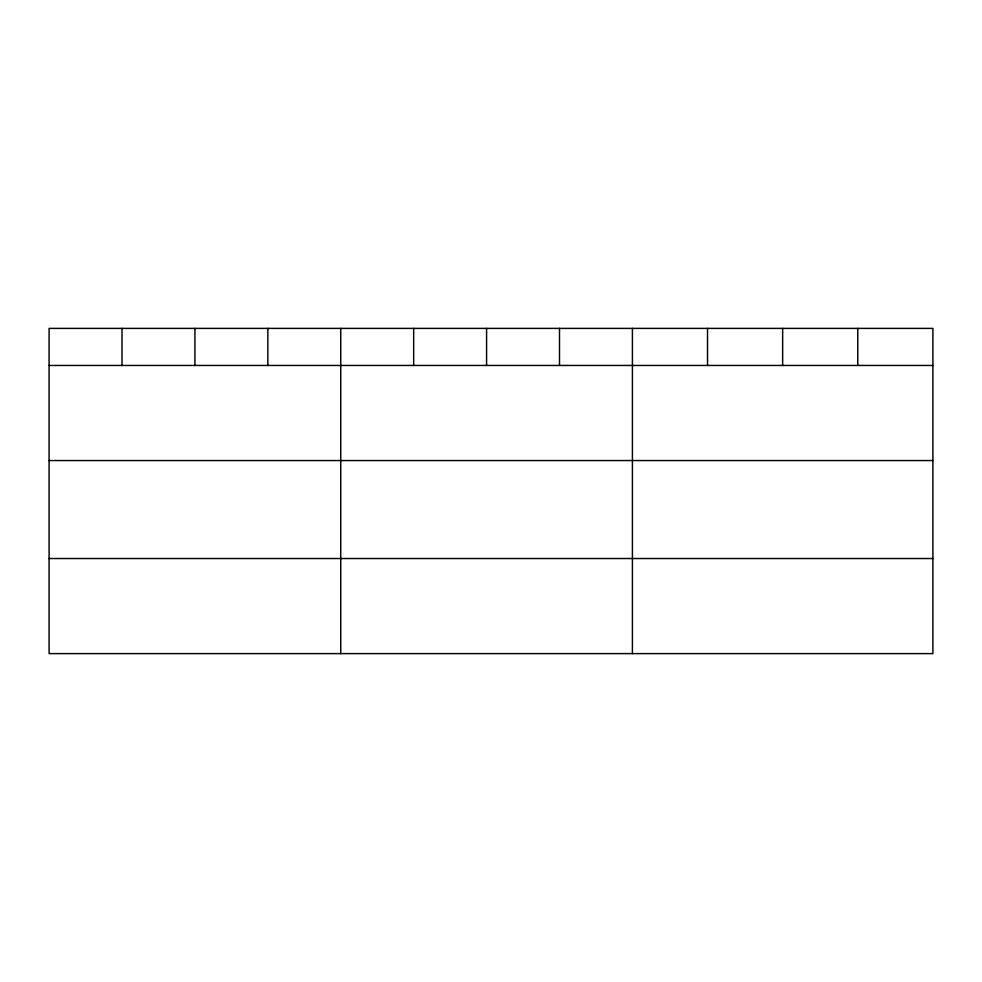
<?xml version="1.0" encoding="UTF-8"?>
<svg xmlns="http://www.w3.org/2000/svg" width="982" height="982" viewBox="0 0 982 982"><rect width="100%" height="100%" fill="white"/><g stroke="black" fill="none" stroke-linecap="round" stroke-linejoin="round"><path stroke-width="1.47" d="M932.9 365.451L932.9 653.607L49.1 653.607L49.1 328.393L932.9 328.393L932.9 365.451L49.1 365.451M49.1 460.546L932.9 460.546M49.1 558.525L932.9 558.525M857.777 328.393L857.777 365.451M782.654 328.393L782.654 365.451M707.531 328.393L707.531 365.451M632.408 328.393L632.408 653.607M559.495 328.393L559.495 365.451M486.581 328.393L486.581 365.451M413.668 328.393L413.668 365.451M340.754 328.393L340.754 653.607M267.841 328.393L267.841 365.451M194.927 328.393L194.927 365.451M122.014 328.393L122.014 365.451"/></g></svg>
